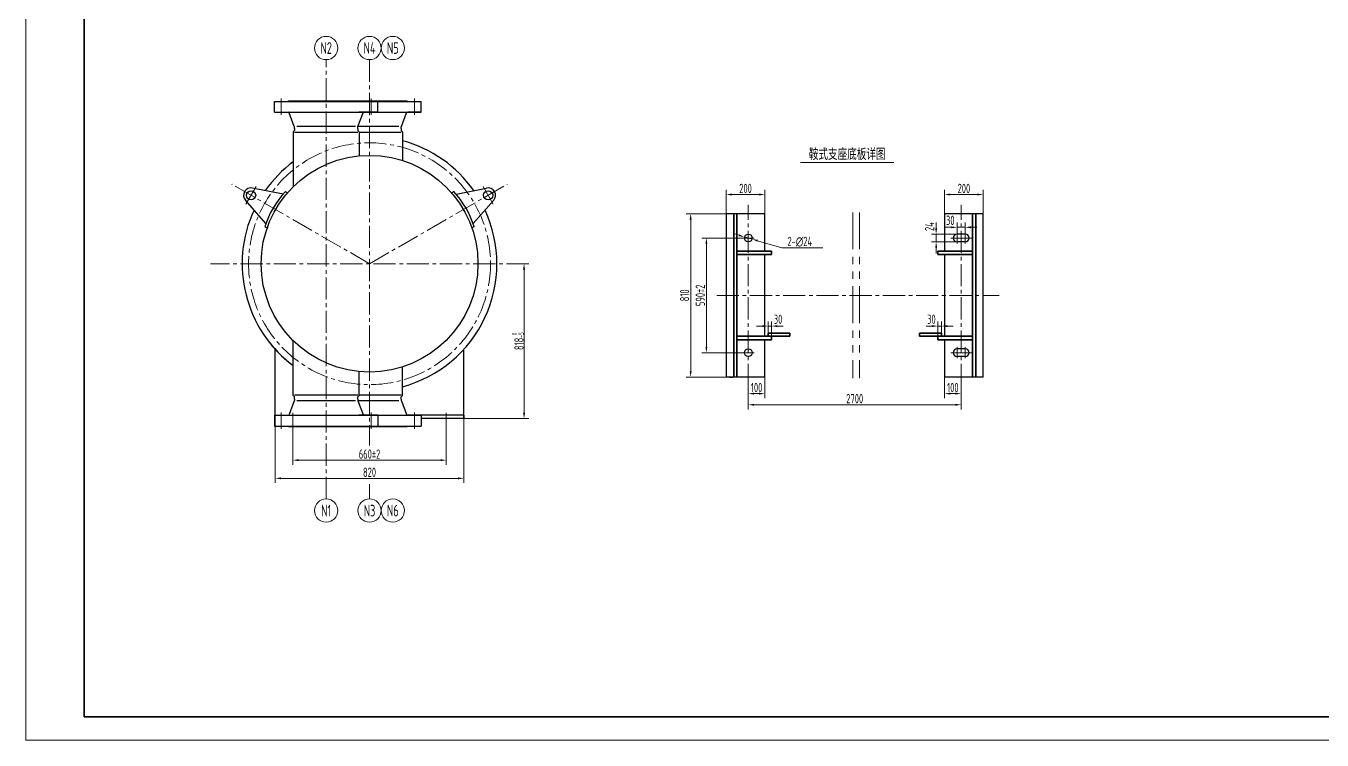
# Model space of a CAD drawing. Header units: millimetres. Extents: x 5765 to 6606, y -201 to 393.
# Drawn here: x 5765 to 6322, y -201 to 107 of the extents above; entities that cross this region are included whole.
import ezdxf
from ezdxf.enums import TextEntityAlignment as Align

# ---------------------------------------------------------------- set-up
doc = ezdxf.new("R2010")
doc.units = ezdxf.units.MM
doc.linetypes.add('CENTER2', pattern=[28.575, 19.05, -3.175, 3.175, -3.175])
doc.linetypes.add('PHANTOM2', pattern=[31.75, 15.875, -3.175, 3.175, -3.175, 3.175, -3.175])
for name, color, linetype, lineweight in [('1粗实线', 7, 'Continuous', 35), ('2细实线', 3, 'Continuous', 13), ('3中心线', 1, 'CENTER2', 13), ('5双点划线', 2, 'PHANTOM2', 13), ('7文本', 2, 'Continuous', 13), ('8标注', 3, 'Continuous', 13), ('9图表', 4, 'Continuous', 13)]:
    doc.layers.add(name, color=color, linetype=linetype, lineweight=lineweight)
doc.styles.add('lanpec', font='bpec_e.shx', dxfattribs={"width": 0.75, "bigfont": 'hztxt.shx'})
doc.styles.add('lanpec-dim', font='bpec_e.shx', dxfattribs={"width": 0.75})
doc.dimstyles.new('lanpec', dxfattribs={"dimtxt": 4, "dimasz": 2.5, "dimexe": 2, "dimexo": 0, "dimtad": 1, "dimdsep": 46, "dimtxsty": 'lanpec-dim', "dimcen": 2.5, "dimclrd": 256, "dimclre": 256, "dimclrt": 256, "dimazin": 0, "dimtfac": 1, "dimtmove": 0, "dimatfit": 3, "dimfxl": 1, "dimlwd": -1, "dimlwe": -1, "dimarcsym": 0})
doc.dimstyles.new('lanpec$3', dxfattribs={"dimtxt": 4, "dimasz": 2.5, "dimexe": 2, "dimexo": 0, "dimtad": 1, "dimtih": 1, "dimtoh": 1, "dimdsep": 46, "dimtxsty": 'lanpec-dim', "dimcen": 2.5, "dimclrd": 256, "dimclre": 256, "dimclrt": 256, "dimazin": 0, "dimtfac": 1, "dimtmove": 0, "dimatfit": 3, "dimfxl": 1, "dimlwd": -1, "dimlwe": -1, "dimarcsym": 0})

# ---------------------------------------------------------------- blocks, each defined once
blk = doc.blocks.new('A1')
at = {"layer": '1粗实线'}
blk.add_lwpolyline([(-816, 10), (-10, 10), (-10, 584), (-816, 584)], close=True, dxfattribs=at)
at = {"layer": '9图表'}
blk.add_lwpolyline([(-841, 0), (0, 0), (0, 594), (-841, 594)], close=True, dxfattribs=at)
blk = doc.blocks.new('*D25')
at = {"layer": '8标注', "transparency": 16777216}
for p, q in [((6066.01, 25.82), (6066.01, 36.06)), ((6068.51, 34.06), (6080.14, 34.06)), ((6082.64, 25.82), (6082.64, 36.06))]:
    blk.add_line(p, q, dxfattribs=at)
for points in [[(6068.51, 34.48), (6068.51, 33.65), (6066.01, 34.06)], [(6080.14, 34.48), (6080.14, 33.65), (6082.64, 34.06)]]:
    blk.add_solid(points, dxfattribs=at)
at = {"layer": 'Defpoints', "color": 0, "transparency": 16777216}
for p in [(6082.64, 34.06), (6066.01, 25.82), (6082.64, 25.82)]:
    blk.add_point(p, dxfattribs=at)
at = {"layer": '8标注', "transparency": 16777216, "insert": (6074.32, 36.69), "char_height": 4, "attachment_point": 5, "style": 'lanpec-dim'}
blk.add_mtext('200', dxfattribs=at)
blk = doc.blocks.new('*D34')
at = {"layer": '8标注', "transparency": 16777216}
for p, q in [((6159.87, 25.82), (6159.87, 36.06)), ((6162.37, 34.06), (6174, 34.06)), ((6176.5, 25.82), (6176.5, 36.06))]:
    blk.add_line(p, q, dxfattribs=at)
for points in [[(6162.37, 34.48), (6162.37, 33.65), (6159.87, 34.06)], [(6174, 34.48), (6174, 33.65), (6176.5, 34.06)]]:
    blk.add_solid(points, dxfattribs=at)
at = {"layer": 'Defpoints', "color": 0, "transparency": 16777216}
for p in [(6176.5, 34.06), (6159.87, 25.82), (6176.5, 25.82)]:
    blk.add_point(p, dxfattribs=at)
at = {"layer": '8标注', "transparency": 16777216, "insert": (6168.18, 36.69), "char_height": 4, "attachment_point": 5, "style": 'lanpec-dim'}
blk.add_mtext('200', dxfattribs=at)
blk = doc.blocks.new('*D26')
at = {"layer": '8标注', "transparency": 16777216}
for p, q in [((6075.52, -48.22), (6075.52, -58.34)), ((6166.98, -48.22), (6166.98, -58.34)), ((6078.02, -56.34), (6164.48, -56.34))]:
    blk.add_line(p, q, dxfattribs=at)
for points in [[(6078.02, -55.93), (6078.02, -56.76), (6075.52, -56.34)], [(6164.48, -55.93), (6164.48, -56.76), (6166.98, -56.34)]]:
    blk.add_solid(points, dxfattribs=at)
at = {"layer": 'Defpoints', "color": 0, "transparency": 16777216}
for p in [(6075.52, -48.22), (6166.98, -48.22), (6166.98, -56.34)]:
    blk.add_point(p, dxfattribs=at)
at = {"layer": '8标注', "transparency": 16777216, "insert": (6121.25, -53.72), "char_height": 4, "attachment_point": 5, "style": 'lanpec-dim'}
blk.add_mtext('2700', dxfattribs=at)
blk = doc.blocks.new('*D27')
at = {"layer": '8标注', "transparency": 16777216}
for p, q in [((6165.25, 17.03), (6154.25, 17.03)), ((6156.25, 19.53), (6156.25, 22.03)), ((6156.25, 17.03), (6156.25, 13.7)), ((6165.25, 13.7), (6154.25, 13.7)), ((6156.25, 11.2), (6156.25, 8.7))]:
    blk.add_line(p, q, dxfattribs=at)
for points in [[(6155.84, 19.53), (6156.67, 19.53), (6156.25, 17.03)], [(6155.84, 11.2), (6156.67, 11.2), (6156.25, 13.7)]]:
    blk.add_solid(points, dxfattribs=at)
at = {"layer": 'Defpoints', "color": 0, "transparency": 16777216}
for p in [(6165.25, 17.03), (6156.25, 13.7), (6165.25, 13.7)]:
    blk.add_point(p, dxfattribs=at)
at = {"layer": '8标注', "transparency": 16777216, "insert": (6153.43, 20.25), "char_height": 4, "attachment_point": 5, "rotation": 90, "style": 'lanpec-dim'}
blk.add_mtext('24', dxfattribs=at)
blk = doc.blocks.new('*D28')
at = {"layer": '8标注', "transparency": 16777216}
for p, q in [((6162.75, 19.97), (6160.25, 19.97)), ((6165.25, 17.03), (6165.25, 21.97)), ((6168.72, 19.97), (6165.25, 19.97)), ((6168.72, 17.03), (6168.72, 21.97)), ((6171.22, 19.97), (6173.72, 19.97))]:
    blk.add_line(p, q, dxfattribs=at)
for points in [[(6162.75, 20.38), (6162.75, 19.55), (6165.25, 19.97)], [(6171.22, 20.38), (6171.22, 19.55), (6168.72, 19.97)]]:
    blk.add_solid(points, dxfattribs=at)
at = {"layer": 'Defpoints', "color": 0, "transparency": 16777216}
for p in [(6165.25, 19.97), (6165.25, 17.03), (6168.72, 17.03)]:
    blk.add_point(p, dxfattribs=at)
at = {"layer": '8标注', "transparency": 16777216, "insert": (6162.33, 22.97), "char_height": 4, "attachment_point": 5, "style": 'lanpec-dim'}
blk.add_mtext('30', dxfattribs=at)
blk = doc.blocks.new('*D29')
at = {"layer": '8标注', "transparency": 16777216}
for p, q in [((6073.03, 15.37), (6055.5, 15.37)), ((6057.5, 12.87), (6057.5, -31.45)), ((6073.03, -33.95), (6055.5, -33.95))]:
    blk.add_line(p, q, dxfattribs=at)
for points in [[(6057.09, 12.87), (6057.92, 12.87), (6057.5, 15.37)], [(6057.09, -31.45), (6057.92, -31.45), (6057.5, -33.95)]]:
    blk.add_solid(points, dxfattribs=at)
at = {"layer": 'Defpoints', "color": 0, "transparency": 16777216}
for p in [(6073.03, 15.37), (6057.5, -33.95), (6073.03, -33.95)]:
    blk.add_point(p, dxfattribs=at)
at = {"layer": '8标注', "transparency": 16777216, "insert": (6054.88, -9.29), "char_height": 4, "attachment_point": 5, "rotation": 90, "style": 'lanpec-dim'}
blk.add_mtext('590±2', dxfattribs=at)
blk = doc.blocks.new('*D30')
at = {"layer": '8标注', "transparency": 16777216}
for p, q in [((6066.01, 25.82), (6048.75, 25.82)), ((6050.75, -41.91), (6050.75, 23.32)), ((6066.01, -44.41), (6048.75, -44.41))]:
    blk.add_line(p, q, dxfattribs=at)
for points in [[(6050.33, 23.32), (6051.16, 23.32), (6050.75, 25.82)], [(6050.33, -41.91), (6051.16, -41.91), (6050.75, -44.41)]]:
    blk.add_solid(points, dxfattribs=at)
at = {"layer": 'Defpoints', "color": 0, "transparency": 16777216}
for p in [(6050.75, 25.82), (6066.01, 25.82), (6066.01, -44.41)]:
    blk.add_point(p, dxfattribs=at)
at = {"layer": '8标注', "transparency": 16777216, "insert": (6048.12, -9.29), "char_height": 4, "attachment_point": 5, "rotation": 90, "style": 'lanpec-dim'}
blk.add_mtext('810', dxfattribs=at)
blk = doc.blocks.new('*D31')
at = {"layer": '8标注', "transparency": 16777216}
for p, q in [((6075.52, -44.41), (6075.52, -53.57)), ((6082.64, -44.41), (6082.64, -53.57)), ((6078.02, -51.57), (6080.14, -51.57))]:
    blk.add_line(p, q, dxfattribs=at)
for points in [[(6078.02, -51.15), (6078.02, -51.98), (6075.52, -51.57)], [(6080.14, -51.15), (6080.14, -51.98), (6082.64, -51.57)]]:
    blk.add_solid(points, dxfattribs=at)
at = {"layer": 'Defpoints', "color": 0, "transparency": 16777216}
for p in [(6075.52, -44.41), (6082.64, -44.41), (6082.64, -51.57)]:
    blk.add_point(p, dxfattribs=at)
at = {"layer": '8标注', "transparency": 16777216, "insert": (6079.08, -48.94), "char_height": 4, "attachment_point": 5, "style": 'lanpec-dim'}
blk.add_mtext('100', dxfattribs=at)
blk = doc.blocks.new('*D32')
at = {"layer": '8标注', "transparency": 16777216}
for p, q in [((6159.87, -44.41), (6159.87, -53.57)), ((6166.98, -44.41), (6166.98, -53.57)), ((6164.48, -51.57), (6162.37, -51.57))]:
    blk.add_line(p, q, dxfattribs=at)
for points in [[(6162.37, -51.15), (6162.37, -51.98), (6159.87, -51.57)], [(6164.48, -51.15), (6164.48, -51.98), (6166.98, -51.57)]]:
    blk.add_solid(points, dxfattribs=at)
at = {"layer": 'Defpoints', "color": 0, "transparency": 16777216}
for p in [(6159.87, -44.41), (6166.98, -44.41), (6159.87, -51.57)]:
    blk.add_point(p, dxfattribs=at)
at = {"layer": '8标注', "transparency": 16777216, "insert": (6163.43, -48.94), "char_height": 4, "attachment_point": 5, "style": 'lanpec-dim'}
blk.add_mtext('100', dxfattribs=at)
blk = doc.blocks.new('*D35')
at = {"layer": '8标注', "transparency": 16777216}
for p, q in [((6071.53, 16.54), (6069.13, 17.25)), ((6073.93, 15.84), (6077.12, 14.9)), ((6089.87, 11.14), (6079.52, 14.19)), ((6103.2, 11.14), (6089.87, 11.14))]:
    blk.add_line(p, q, dxfattribs=at)
for points in [[(6071.65, 16.94), (6071.41, 16.14), (6073.93, 15.84)], [(6079.63, 14.59), (6079.4, 13.79), (6077.12, 14.9)]]:
    blk.add_solid(points, dxfattribs=at)
at = {"layer": 'Defpoints', "color": 0, "transparency": 16777216}
for p in [(6073.93, 15.84), (6077.12, 14.9)]:
    blk.add_point(p, dxfattribs=at)
at = {"layer": '8标注', "transparency": 16777216, "insert": (6097.64, 13.77), "char_height": 4, "attachment_point": 5, "style": 'lanpec-dim'}
blk.add_mtext('2-∅24', dxfattribs=at)
blk = doc.blocks.new('*D36')
at = {"layer": '8标注', "transparency": 16777216}
for p, q in [((6084.01, -25.61), (6084.01, -20.51)), ((6085.51, -26.88), (6085.51, -20.51)), ((6081.51, -22.51), (6079.01, -22.51)), ((6084.01, -22.51), (6085.51, -22.51)), ((6088.01, -22.51), (6090.51, -22.51))]:
    blk.add_line(p, q, dxfattribs=at)
for points in [[(6081.51, -22.1), (6081.51, -22.93), (6084.01, -22.51)], [(6088.01, -22.1), (6088.01, -22.93), (6085.51, -22.51)]]:
    blk.add_solid(points, dxfattribs=at)
at = {"layer": 'Defpoints', "color": 0, "transparency": 16777216}
for p in [(6084.01, -25.61), (6085.51, -22.51), (6085.51, -26.88)]:
    blk.add_point(p, dxfattribs=at)
at = {"layer": '8标注', "transparency": 16777216, "insert": (6088.29, -19.56), "char_height": 4, "attachment_point": 5, "style": 'lanpec-dim'}
blk.add_mtext('30', dxfattribs=at)
blk = doc.blocks.new('*D33')
at = {"layer": '8标注', "transparency": 16777216}
for p, q in [((6157, -26.88), (6157, -20.51)), ((6158.5, -25.61), (6158.5, -20.51)), ((6154.5, -22.51), (6152, -22.51)), ((6158.5, -22.51), (6157, -22.51)), ((6161, -22.51), (6163.5, -22.51))]:
    blk.add_line(p, q, dxfattribs=at)
for points in [[(6154.5, -22.1), (6154.5, -22.93), (6157, -22.51)], [(6161, -22.1), (6161, -22.93), (6158.5, -22.51)]]:
    blk.add_solid(points, dxfattribs=at)
at = {"layer": 'Defpoints', "color": 0, "transparency": 16777216}
for p in [(6157, -22.51), (6157, -26.88), (6158.5, -25.61)]:
    blk.add_point(p, dxfattribs=at)
at = {"layer": '8标注', "transparency": 16777216, "insert": (6154.22, -19.56), "char_height": 4, "attachment_point": 5, "style": 'lanpec-dim'}
blk.add_mtext('30', dxfattribs=at)
blk = doc.blocks.new('*U24')
at = {"layer": '2细实线'}
blk.add_line((-20, 0), (20, 0), dxfattribs=at)
at = {"layer": '7文本', "style": 'lanpec', "width": 0.75}
for tag, height, p in [('节点图名称', 5, (0, 3.5)), ('比例', 4, (0, -3.25))]:
    blk.add_attdef(tag, text='', height=height, dxfattribs=at).set_placement(p, align=Align.MIDDLE_CENTER)
blk = doc.blocks.new('*D46')
at = {"layer": '8标注', "transparency": 16777216}
for p, q in [((5879.72, -64.5), (5879.72, -82.18)), ((5945.72, -64.43), (5945.72, -82.18)), ((5882.22, -80.18), (5943.22, -80.18))]:
    blk.add_line(p, q, dxfattribs=at)
for points in [[(5882.22, -79.76), (5882.22, -80.6), (5879.72, -80.18)], [(5943.22, -79.76), (5943.22, -80.6), (5945.72, -80.18)]]:
    blk.add_solid(points, dxfattribs=at)
at = {"layer": 'Defpoints', "color": 0, "transparency": 16777216}
for p in [(5879.72, -64.5), (5945.72, -64.43), (5945.72, -80.18)]:
    blk.add_point(p, dxfattribs=at)
at = {"layer": '8标注', "transparency": 16777216, "insert": (5912.72, -77.56), "char_height": 4, "attachment_point": 5, "style": 'lanpec-dim'}
blk.add_mtext('660%%P2', dxfattribs=at)
blk = doc.blocks.new('*D47')
at = {"layer": '8标注', "transparency": 16777216}
for p, q in [((5872.22, -60.12), (5872.22, -89.99)), ((5953.22, -62.29), (5953.22, -89.99)), ((5874.72, -87.99), (5950.72, -87.99))]:
    blk.add_line(p, q, dxfattribs=at)
for points in [[(5874.72, -87.57), (5874.72, -88.41), (5872.22, -87.99)], [(5950.72, -87.57), (5950.72, -88.41), (5953.22, -87.99)]]:
    blk.add_solid(points, dxfattribs=at)
at = {"layer": 'Defpoints', "color": 0, "transparency": 16777216}
for p in [(5872.22, -60.12), (5953.22, -62.29), (5953.22, -87.99)]:
    blk.add_point(p, dxfattribs=at)
at = {"layer": '8标注', "transparency": 16777216, "insert": (5912.72, -85.37), "char_height": 4, "attachment_point": 5, "style": 'lanpec-dim'}
blk.add_mtext('820', dxfattribs=at)
blk = doc.blocks.new('*D48')
at = {"layer": '8标注', "transparency": 16777216}
for p, q in [((5977.23, 4.31), (5981.13, 4.31)), ((5979.13, 1.81), (5979.13, -59.79)), ((5953.22, -62.29), (5981.13, -62.29))]:
    blk.add_line(p, q, dxfattribs=at)
for points in [[(5978.71, 1.81), (5979.55, 1.81), (5979.13, 4.31)], [(5978.71, -59.79), (5979.55, -59.79), (5979.13, -62.29)]]:
    blk.add_solid(points, dxfattribs=at)
at = {"layer": 'Defpoints', "color": 0, "transparency": 16777216}
for p in [(5977.23, 4.31), (5953.22, -62.29), (5979.13, -62.29)]:
    blk.add_point(p, dxfattribs=at)
at = {"layer": '8标注', "transparency": 16777216, "insert": (5976.41, -28.99), "char_height": 4, "attachment_point": 5, "rotation": 90, "style": 'lanpec-dim'}
blk.add_mtext('818{\\H0.525x;\\S 0^ -5;}', dxfattribs=at)
blk = doc.blocks.new('管口号')
at = {"layer": '2细实线'}
blk.add_circle((0, 5), 5, dxfattribs=at)
at = {"layer": '7文本', "style": 'lanpec', "width": 0.75}
blk.add_attdef('N', text='', height=5, dxfattribs=at).set_placement((0, 5), align=Align.MIDDLE_CENTER)

msp = doc.modelspace()

# ---------------------------------------------------------------- linework, layer by layer
for p, q in [((5871.82, 74.111), (5916.32, 74.111)), ((5871.82, 69.501), (5871.82, 74.111)), ((5877.88, 74.311), (5910.26, 74.311)), ((5877.88, 74.111), (5877.88, 74.311)), ((5890.47, 74.111), (5934.97, 74.111)), ((5896.53, 74.311), (5928.91, 74.311)), ((5907.915, 74.111), (5907.915, 74.311)), ((5910.26, 74.111), (5910.26, 74.311)), ((5916.32, 69.501), (5916.32, 74.111)), ((5928.91, 74.111), (5928.91, 74.311)), ((5934.97, 69.501), (5934.97, 74.111)), ((5871.82, 69.501), (5916.32, 69.501)), ((5871.82, 69.501), (5877.676, 69.501)), ((5880.387, 63.297), (5878.143, 69.179)), ((5890.47, 69.501), (5934.97, 69.501)), ((5907.753, 63.297), (5909.997, 69.179)), ((5913.975, 69.501), (5908.119, 69.501)), ((5916.32, 69.501), (5910.464, 69.501)), ((5926.403, 63.297), (5928.647, 69.179)), ((5934.97, 69.501), (5929.114, 69.501)), ((5880.42, 61.55), (5879.886, 61.015)), ((5880.42, 62.511), (5880.42, 63.119)), ((5880.42, 62.511), (5880.42, 61.55)), ((5894.07, 63.311), (5881.441, 63.311)), ((5906.699, 63.311), (5894.07, 63.311)), ((5907.72, 62.511), (5907.72, 63.119)), ((5907.72, 62.511), (5907.72, 63.119)), ((5907.72, 62.511), (5907.72, 61.55)), ((5907.72, 61.55), (5908.254, 61.015)), ((5925.349, 63.311), (5907.758, 63.311)), ((5926.37, 62.511), (5926.37, 63.119)), ((5926.37, 62.511), (5926.37, 61.55)), ((5926.37, 61.55), (5926.904, 61.015)), ((5879.886, 61.015), (5879.886, 37.379)), ((5894.07, 60.814), (5880.42, 60.814)), ((5907.72, 60.814), (5894.07, 60.814)), ((5908.254, 61.015), (5908.254, 50.696)), ((5926.37, 60.814), (5908.254, 60.814)), ((5926.904, 61.015), (5926.904, 48.7)), ((5875.523, 34.269), (5862.398, 36.861)), ((5876.532, 35.359), (5877.465, 34.483)), ((5948.908, 35.359), (5947.975, 34.483)), ((5949.917, 34.269), (5963.042, 36.861)), ((5868.176, 21.545), (5859.369, 31.615)), ((5957.264, 21.545), (5966.071, 31.615)), ((6082.639, 25.825), (6066.007, 25.825)), ((6066.007, 25.825), (6066.007, -44.409)), ((6082.639, 9.777), (6082.639, 25.825)), ((6176.501, 25.825), (6159.869, 25.825)), ((6159.869, 25.825), (6159.869, 9.777)), ((6176.501, -44.409), (6176.501, 25.825)), ((5867.738, 20.126), (5868.963, 19.756)), ((5957.702, 20.126), (5956.477, 19.756)), ((6168.719, 17.031), (6165.25, 17.031)), ((6168.719, 13.705), (6165.25, 13.705)), ((6082.639, -26.876), (6082.639, 8.292)), ((6159.869, 8.292), (6159.869, -26.876)), ((5872.22, -60.889), (5872.22, -32.531)), ((5879.886, -52.394), (5879.886, -28.757)), ((5953.22, -62.289), (5953.22, -32.531)), ((6082.639, -44.409), (6082.639, -28.361)), ((6159.869, -28.361), (6159.869, -44.409)), ((6168.719, -32.289), (6165.25, -32.289)), ((6168.719, -35.615), (6165.25, -35.615)), ((5908.254, -52.394), (5908.254, -42.075)), ((5926.904, -52.394), (5926.904, -40.078)), ((6082.639, -44.409), (6066.007, -44.409)), ((6067.447, -44.409), (6068.887, -44.409)), ((6176.501, -44.409), (6159.869, -44.409)), ((5880.387, -54.675), (5878.143, -60.558)), ((5880.42, -52.928), (5879.886, -52.394)), ((5894.07, -52.193), (5880.42, -52.193)), ((5880.42, -53.889), (5880.42, -52.928)), ((5880.42, -53.889), (5880.42, -54.497)), ((5894.07, -54.689), (5881.441, -54.689)), ((5907.72, -52.193), (5894.07, -52.193)), ((5906.699, -54.689), (5894.07, -54.689)), ((5907.72, -52.928), (5908.254, -52.394)), ((5907.72, -53.889), (5907.72, -52.928)), ((5907.72, -53.889), (5907.72, -54.497)), ((5907.72, -53.889), (5907.72, -54.497)), ((5907.753, -54.675), (5909.997, -60.558)), ((5925.349, -54.689), (5907.758, -54.689)), ((5926.37, -52.193), (5908.254, -52.193)), ((5926.37, -52.928), (5926.904, -52.394)), ((5926.37, -53.889), (5926.37, -52.928)), ((5926.37, -53.889), (5926.37, -54.497)), ((5926.403, -54.675), (5928.647, -60.558)), ((5871.82, -60.879), (5916.32, -60.879)), ((5871.82, -60.879), (5871.82, -65.489)), ((5871.82, -60.879), (5877.676, -60.879)), ((5872.22, -60.889), (5890.47, -60.889)), ((5890.47, -60.879), (5934.97, -60.879)), ((5913.975, -60.879), (5908.119, -60.879)), ((5916.32, -60.879), (5910.464, -60.879)), ((5916.32, -60.879), (5916.32, -65.489)), ((5934.97, -60.879), (5929.114, -60.879)), ((5934.97, -60.879), (5934.97, -65.489)), ((5953.22, -60.889), (5934.97, -60.889)), ((5953.22, -60.889), (5953.22, -62.289)), ((5871.82, -65.489), (5916.32, -65.489)), ((5877.88, -65.489), (5877.88, -65.689)), ((5877.88, -65.689), (5910.26, -65.689)), ((5890.47, -65.489), (5934.97, -65.489)), ((5896.53, -65.689), (5928.91, -65.689)), ((5910.26, -65.489), (5910.26, -65.689)), ((5928.91, -65.489), (5928.91, -65.689)), ((5953.22, -62.289), (5934.97, -62.289)), ((5953.22, -62.289), (5934.97, -62.289))]:
    msp.add_line(p, q)
for centre, radius in [((5912.72, 4.311), 46.6), ((5861.778, 33.722), 2), ((5963.662, 33.722), 2)]:
    msp.add_circle(centre, radius)
at = {"ltscale": 2}
for centre in [(6075.523, 15.368), (6075.523, -33.952)]:
    msp.add_circle(centre, 1.663, dxfattribs=at)
for centre, radius, start, end in [((5877.676, 69.001), 0.5, 20.88476, 90), ((5910.464, 69.001), 0.5, 90, 159.11524), ((5929.114, 69.001), 0.5, 90, 159.11524), ((5879.92, 63.119), 0.5, 0, 20.88476), ((5908.22, 63.119), 0.5, 159.11524, 180), ((5926.87, 63.119), 0.5, 159.11524, 180), ((5912.72, 4.311), 54.75, 35.07463, 74.98513), ((5912.72, 4.311), 54.75, 126.84905, 144.92537), ((5861.778, 33.722), 3.2, 78.82881, 221.17119), ((5904.649, 8.971), 38.56, 136.81633, 163.18367), ((5920.791, 8.971), 38.56, 16.81633, 43.18367), ((5963.662, 33.722), 3.2, 318.82881, 101.17119), ((5912.72, 4.311), 54.75, 155.07463, 233.15095), ((5912.72, 4.311), 54.75, 285.01487, 24.92537), ((6165.25, 15.368), 1.663, 90, 270), ((6168.719, 15.368), 1.663, 270, 90), ((5912.72, 4.311), 54.75, 215.07463, 233.15095), ((6165.25, -33.952), 1.663, 90, 270), ((6168.719, -33.952), 1.663, 270, 90), ((5879.92, -54.497), 0.5, 339.11524, 0), ((5908.22, -54.497), 0.5, 180, 200.88476), ((5926.87, -54.497), 0.5, 180, 200.88476), ((5877.676, -60.379), 0.5, 270, 339.11524), ((5910.464, -60.379), 0.5, 200.88476, 270), ((5929.114, -60.379), 0.5, 200.88476, 270)]:
    msp.add_arc(centre, radius, start, end)
at = {"layer": '1粗实线'}
for p, q in [((6069.234, 25.825), (6069.234, -44.409)), ((6070.596, 25.825), (6070.596, -44.409)), ((6171.913, 25.825), (6171.913, -44.409)), ((6173.275, 25.825), (6173.275, -44.409)), ((6070.596, 9.777), (6085.505, 9.777)), ((6070.596, 8.292), (6085.505, 8.292)), ((6085.505, 9.777), (6085.505, 8.292)), ((6171.913, 9.777), (6157.003, 9.777)), ((6157.003, 9.777), (6157.003, 8.292)), ((6171.913, 8.292), (6157.003, 8.292)), ((6070.596, -26.876), (6085.505, -26.876)), ((6083.336, -26.876), (6093.347, -26.876)), ((6084.013, -26.876), (6084.013, -25.608)), ((6084.013, -25.608), (6093.347, -25.608)), ((6085.505, -28.361), (6085.505, -26.876)), ((6093.347, -25.608), (6093.347, -26.876)), ((6158.496, -25.608), (6149.162, -25.608)), ((6149.162, -25.608), (6149.162, -26.876)), ((6159.173, -26.876), (6149.162, -26.876)), ((6171.913, -26.876), (6157.003, -26.876)), ((6157.003, -28.361), (6157.003, -26.876)), ((6158.496, -25.608), (6158.496, -26.876)), ((6070.596, -28.361), (6085.505, -28.361)), ((6171.913, -28.361), (6157.003, -28.361))]:
    msp.add_line(p, q, dxfattribs=at)
at = {"layer": '2细实线'}
msp.add_line((6101.611, 11.142), (6107.617, 11.142), dxfattribs=at)
at = {"layer": '3中心线', "ltscale": 0.5}
for p, q in [((5894.07, -96.86), (5894.07, 92.071)), ((5912.72, 92.071), (5912.72, -73.92)), ((5874.7, 68.311), (5874.7, 75.301)), ((5913.44, 68.311), (5913.44, 75.301)), ((5932.09, 68.311), (5932.09, 75.301)), ((5912.72, 4.311), (5853.505, 38.498)), ((5863.95, 37.484), (5859.606, 29.96)), ((5912.72, 4.311), (5971.935, 38.498)), ((5961.49, 37.484), (5965.834, 29.96)), ((6075.523, -48.221), (6075.523, 29.637)), ((6166.985, -48.221), (6166.985, 29.637)), ((5981.095, 4.311), (5844.345, 4.311)), ((6061.918, -9.292), (6183.32, -9.292)), ((5874.7, -59.689), (5874.7, -66.679)), ((5879.72, -64.497), (5879.72, -59.815)), ((5913.44, -59.689), (5913.44, -66.679)), ((5932.09, -59.689), (5932.09, -66.679)), ((5945.72, -64.426), (5945.72, -59.815)), ((5912.714, -90.52), (5912.711, -96.86))]:
    msp.add_line(p, q, dxfattribs=at)
at = {"layer": '3中心线'}
for p, q in [((6165.25, 12.964), (6165.25, 17.772)), ((6168.719, 12.964), (6168.719, 17.772)), ((6078.018, 15.368), (6073.029, 15.368)), ((6162.536, 15.368), (6171.434, 15.368)), ((6165.25, -31.548), (6165.25, -36.356)), ((6168.719, -31.548), (6168.719, -36.356)), ((6078.018, -33.952), (6073.029, -33.952)), ((6162.536, -33.952), (6171.434, -33.952))]:
    msp.add_line(p, q, dxfattribs=at)
at = {"layer": '3中心线', "ltscale": 0.5}
msp.add_circle((5912.72, 4.311), 52, dxfattribs=at)
at = {"layer": '5双点划线'}
for p, q in [((6120.382, 26.394), (6120.382, -44.978)), ((6123.239, 26.394), (6123.239, -44.978))]:
    msp.add_line(p, q, dxfattribs=at)

# ---------------------------------------------------------------- block references
msp.add_blockref('*U24', (6118.007, 47.9)).add_auto_attribs({'节点图名称': '鞍式支座底板详图'})
at = {"layer": '2细实线'}
msp.add_blockref('A1', (6606.028, -200.559), dxfattribs=at)
at = {"layer": '8标注'}
for p, values in [((5894.07, 92.071), {'N': 'N2'}), ((5912.72, 92.071), {'N': 'N4'}), ((5922.72, 92.071), {'N': 'N5'})]:
    msp.add_blockref('管口号', p, dxfattribs=at).add_auto_attribs(values)
ref = msp.add_blockref('管口号', (5894.07, -96.86), dxfattribs=dict(at, xscale=-1, rotation=180))
ref.add_attrib('N', 'N1', dxfattribs={"layer": '7文本', "height": 5, "style": 'lanpec', "width": 0.75}).set_placement((5894.07, -101.86), align=Align.MIDDLE_CENTER)
ref = msp.add_blockref('管口号', (5912.711, -96.858), dxfattribs=dict(at, xscale=-1, rotation=180))
ref.add_attrib('N', 'N3', dxfattribs={"layer": '7文本', "height": 5, "style": 'lanpec', "width": 0.75}).set_placement((5912.711, -101.858), align=Align.MIDDLE_CENTER)
ref = msp.add_blockref('管口号', (5922.711, -96.858), dxfattribs=dict(at, xscale=-1, rotation=180))
ref.add_attrib('N', 'N6', dxfattribs={"layer": '7文本', "height": 5, "style": 'lanpec', "width": 0.75}).set_placement((5922.711, -101.858), align=Align.MIDDLE_CENTER)

# ---------------------------------------------------------------- dimensions: what is measured, and where the dimension line sits
for base, p1, p2, text, picture, middle in [((6082.639, 34.064), (6066.007, 25.825), (6082.639, 25.825), '200', '*D25', (6074.323, 36.689)), ((6176.501, 34.064), (6159.869, 25.825), (6176.501, 25.825), '200', '*D34', (6168.185, 36.689)), ((6159.869, -51.568), (6166.985, -44.409), (6159.869, -44.409), '100', '*D32', (6163.427, -48.943)), ((6166.985, -56.343), (6075.523, -48.221), (6166.985, -48.221), '2700', '*D26', (6121.254, -53.718)), ((5953.22, -87.99), (5872.22, -60.119), (5953.22, -62.289), '820', '*D47', (5912.72, -85.365)), ((5945.72, -80.18), (5879.72, -64.497), (5945.72, -64.426), '660%%P2', '*D46', (5912.72, -77.555))]:
    dim = msp.add_linear_dim(base=base, p1=p1, p2=p2, text=text, dimstyle='lanpec', dxfattribs=at)
    dim.commit()
    dim.dimension.update_dxf_attribs({"geometry": picture, "text_midpoint": middle})
for base, p1, p2, angle, text, picture, middle in [((6050.747, 25.825), (6066.007, -44.409), (6066.007, 25.825), 90, '810', '*D30', (6048.122, -9.292)), ((6057.504, -33.952), (6073.029, 15.368), (6073.029, -33.952), 90, '590±2', '*D29', (6054.879, -9.292)), ((5979.13, -62.289), (5977.23, 4.311), (5953.22, -62.289), 90, '818{\\H0.525x;\\S 0^ -5;}', '*D48', (5976.405, -28.989)), ((6082.639, -51.568), (6075.523, -44.409), (6082.639, -44.409), 180, '100', '*D31', (6079.081, -48.943))]:
    dim = msp.add_linear_dim(base=base, p1=p1, p2=p2, angle=angle, text=text, dimstyle='lanpec', dxfattribs=at)
    dim.commit()
    dim.dimension.update_dxf_attribs({"geometry": picture, "text_midpoint": middle})
for base, p1, p2, angle, text, picture, middle in [((6156.255, 13.705), (6165.25, 17.031), (6165.25, 13.705), 90, '24', '*D27', (6153.426, 20.25)), ((6165.25, 19.968), (6168.719, 17.031), (6165.25, 17.031), 180, '30', '*D28', (6162.329, 22.971)), ((6157.003, -22.512), (6158.496, -25.608), (6157.003, -26.876), 180, '30', '*D33', (6154.215, -19.562))]:
    dim = msp.add_linear_dim(base=base, p1=p1, p2=p2, angle=angle, text=text, dimstyle='lanpec', override={"dimtmove": 2}, dxfattribs=at)
    dim.commit()
    dim.dimension.update_dxf_attribs({"geometry": picture, "text_midpoint": middle, "dimtype": 160})
dim = msp.add_diameter_dim_2p(p1=(6073.928, 15.838), p2=(6077.119, 14.898), text='2-∅24', dimstyle='lanpec$3', dxfattribs=at)
dim.commit()
dim.dimension.update_dxf_attribs({"geometry": '*D35', "text_midpoint": (6097.643, 11.142), "dimtype": 163})
dim = msp.add_linear_dim(base=(6085.505, -22.512), p1=(6084.013, -25.608), p2=(6085.505, -26.876), text='30', dimstyle='lanpec', override={"dimtmove": 2}, dxfattribs=at)
dim.commit()
dim.dimension.update_dxf_attribs({"geometry": '*D36', "text_midpoint": (6088.293, -19.562), "dimtype": 160})

doc.saveas('drawing.dxf')
